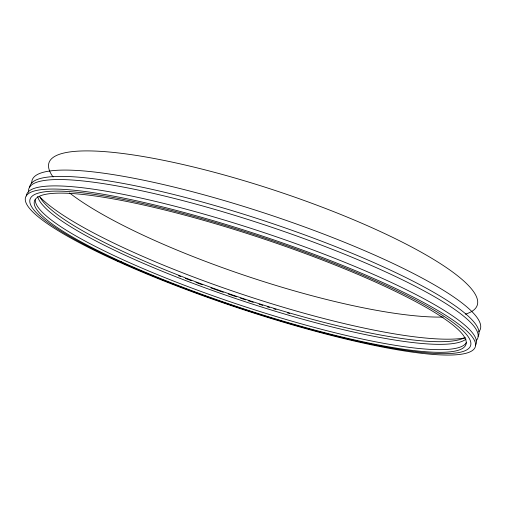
<?xml version="1.0" encoding="UTF-8"?>
<svg xmlns="http://www.w3.org/2000/svg" width="506" height="506" viewBox="0 0 506 506"><rect width="100%" height="100%" fill="white"/><g stroke="black" fill="none" stroke-linecap="round" stroke-linejoin="round"><path stroke-width="0.76" d="M289.628 313.511A231.59 39.822 18.4 0 1 287.459 312.879M276.01 309.47A231.59 39.822 18.4 0 1 273.816 308.805M269.42 307.452A231.59 39.822 18.4 0 1 267.219 306.775M262.81 305.396A231.59 39.822 18.4 0 1 259.142 304.239M253.272 302.36A231.59 39.822 18.4 0 1 248.136 300.69M245.568 299.849A231.59 39.822 18.4 0 1 240.489 298.167M236.422 296.801A231.59 39.822 18.4 0 1 228.396 294.068M223.298 292.297A231.59 39.822 18.4 0 1 210.983 287.939M202.248 284.758A231.59 39.822 18.4 0 1 195.936 282.418M191.363 280.697A231.59 39.822 18.4 0 1 185.316 278.389M180.731 276.618A231.59 39.822 18.4 0 1 178.624 275.795M465.147 337.401A226.846 38.962 18.4 0 1 244.632 299.027A226.846 38.962 18.4 0 1 39.987 197.036M53.086 176.967A225.663 45.11 18.4 0 1 277.332 191.192A225.663 45.11 18.4 0 1 465.457 314.137M443.294 317.053A225.663 45.11 18.4 0 1 249.382 276.978A225.663 45.11 18.4 0 1 69.518 192.919M26.388 195.98A236.827 38.62 18.4 0 1 262.899 232.26A236.827 38.62 18.4 0 1 475.564 345.143M466.412 342.461A227.226 36.976 18.4 0 1 240.097 305.093A227.226 36.976 18.4 0 1 35.319 199.263M465.008 337.913A236.163 42.061 18.4 0 1 243.525 294.732A236.163 42.061 18.4 0 1 39.487 196.568M31.77 183.064A236.163 42.061 18.4 0 1 269.736 214.797A236.163 42.061 18.4 0 1 478.802 331.86M29.645 187.429A236.428 40.695 18.4 0 1 266.466 221.552A236.428 40.695 18.4 0 1 478.081 336.332M28.646 192.217A236.561 40.006 18.4 0 1 265.789 225.278A236.561 40.006 18.4 0 1 475.937 340.936M466.007 339.096A226.973 38.304 18.4 0 1 240.831 300.286A226.973 38.304 18.4 0 1 37.665 196.53M121.383 262.399A232.109 37.109 18.4 0 0 469.77 347.261A232.109 37.109 18.4 0 0 159.852 207.536A232.109 37.109 18.4 0 0 121.383 262.399M121.212 261.672A227.358 36.312 18.4 0 0 464.799 346.521A227.358 36.312 18.4 0 0 164.665 209.977A227.358 36.312 18.4 0 0 121.212 261.672M117.923 261.494A236.96 37.925 18.4 0 0 474.356 348.64A236.96 37.925 18.4 0 0 159.061 206.043A236.96 37.925 18.4 0 0 117.923 261.494"/></g></svg>
